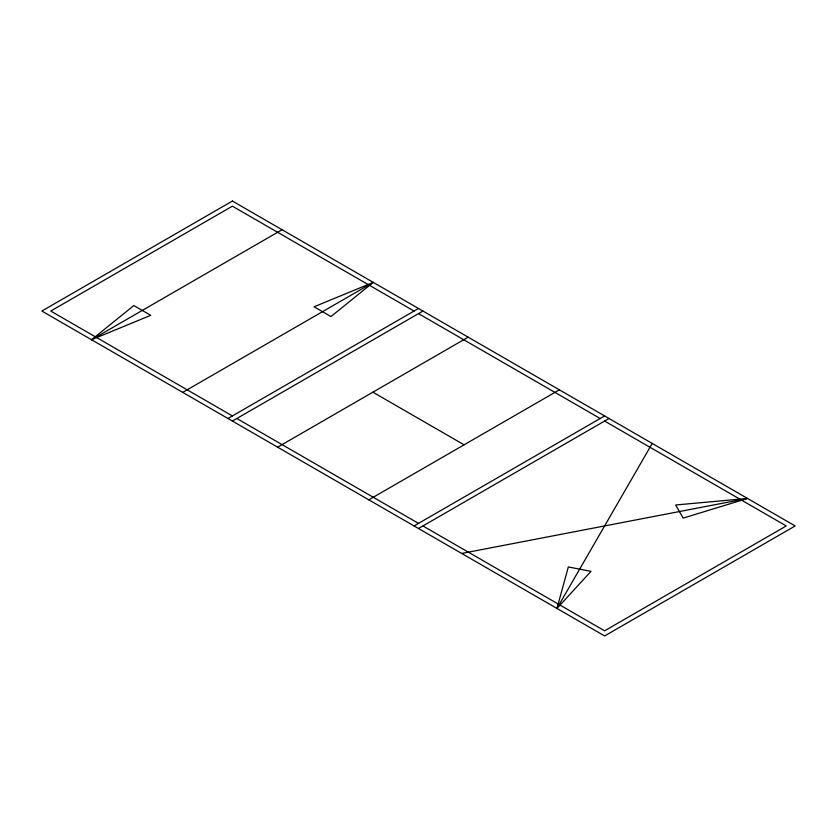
<?xml version="1.0" encoding="UTF-8"?>
<svg xmlns="http://www.w3.org/2000/svg" width="837" height="837" viewBox="0 0 837 837"><rect width="100%" height="100%" fill="white"/><g stroke="black" fill="none" stroke-linecap="round" stroke-linejoin="round"><path stroke-width="1.26" d="M556.961 608.457L568.313 566.963L591.006 571.326L556.961 608.457L652.243 443.432M91.526 339.738L133.826 305.557L150.733 315.319L91.526 339.738L282.079 229.725M373.271 282.372L330.971 316.553L314.063 306.792L373.271 282.372L182.717 392.386M227.957 418.5L418.5 308.487M232.393 421.063L422.947 311.05M277.633 447.178L468.176 337.175M368.824 499.825L559.367 389.822M414.053 525.95L604.607 415.937M418.5 528.513L609.043 418.5M747.514 498.444L683.212 518.093L675.647 504.993L747.514 498.444L461.689 553.445M414.053 311.05L232.393 206.174L50.743 311.05L232.393 415.937M418.5 313.624L600.16 418.5M604.607 421.063L786.257 525.95L604.607 630.826L422.947 525.95M372.904 392.176L464.096 444.824M236.84 418.5L418.5 523.376M232.393 201.047L41.85 311.05L604.607 635.953L795.15 525.95L232.393 201.047"/></g></svg>
